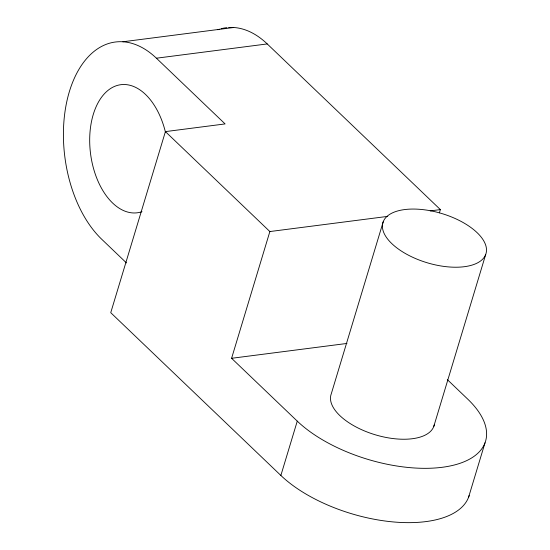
<?xml version="1.0" encoding="UTF-8"?>
<svg xmlns="http://www.w3.org/2000/svg" width="550" height="550" viewBox="0 0 550 550"><rect width="100%" height="100%" fill="white"/><g stroke="black" fill="none" stroke-linecap="round" stroke-linejoin="round"><path stroke-width="0.82" d="M126.486 262.955L101.736 239.271A107.614 64.742 82.7 0 1 69.369 91.609A107.614 64.742 82.7 0 1 156.406 58.204L225.094 123.922L165.412 131.608L110.743 312.682L280.864 475.454A107.614 51.349 16.8 0 0 390.301 521.641A107.614 51.349 16.8 0 0 469.157 495.529M447.336 379.617L467.782 399.183A107.614 51.349 16.8 0 1 442.228 467.287A107.614 51.349 16.8 0 1 297.268 421.135L231.591 358.297L269.864 231.55L165.412 131.608M280.864 475.454L297.268 421.135M383.206 221.829L331.272 393.841A53.804 25.671 16.8 0 0 375.162 434.754A53.804 25.671 16.8 0 0 434.252 424.875M439.388 212.864L440.378 209.598L267.238 43.931A107.614 64.742 82.7 0 0 228.628 27.5M433.771 426.477L485.712 254.458A53.804 25.671 16.8 0 0 416.659 209.131A53.804 25.671 16.8 0 0 401.005 250.834A53.804 25.671 16.8 0 0 485.712 254.458M468.627 497.111L485.024 442.791M122.891 41.773L233.722 27.5M156.406 58.204L267.238 43.931M269.864 231.55L387.777 216.37M430.196 210.904L440.378 209.598M231.591 358.297L346.968 343.447M217.814 29.762A107.614 64.742 82.7 0 1 219.436 29.212M221.072 28.737A107.614 64.742 82.7 0 1 226.937 27.644M142.003 211.674A64.57 38.844 82.7 0 1 92.125 162.821A64.57 38.844 82.7 0 1 114.647 86.371A64.57 38.844 82.7 0 1 165.433 132.131"/></g></svg>
